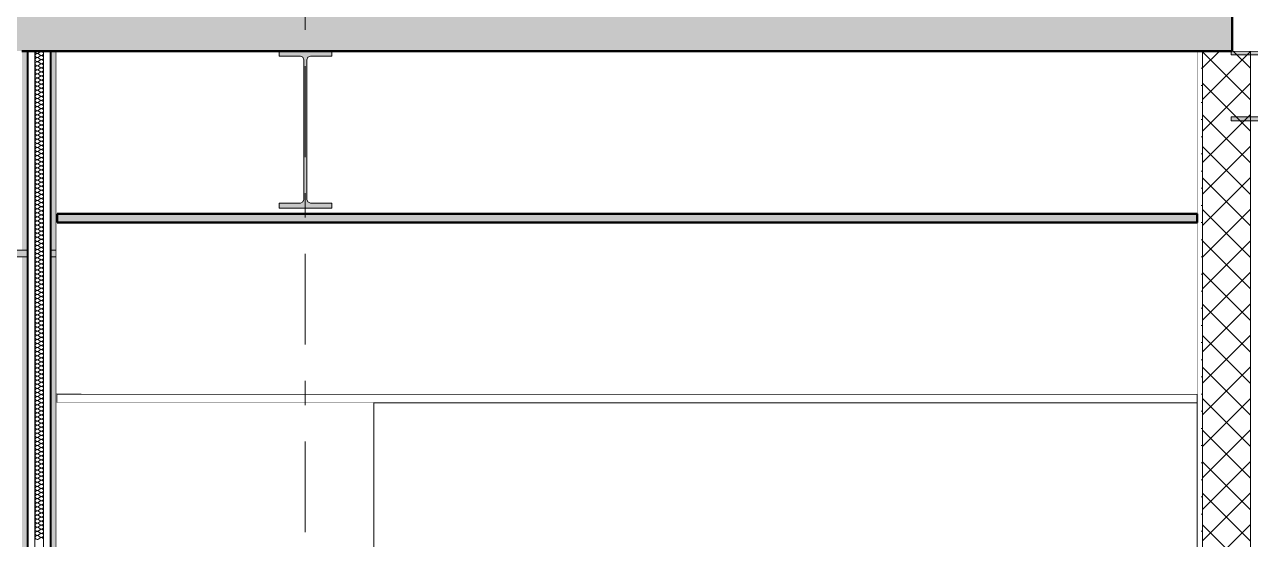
# Model space of a CAD drawing. Header units: millimetres. Extents: x -48147 to 1403542, y -455564 to 18123.
# Drawn here: x 1384228 to 1387801, y -439716 to -438215 of the extents above; entities that cross this region are included whole.
import ezdxf
from ezdxf.enums import TextEntityAlignment as Align

# ---------------------------------------------------------------- set-up
doc = ezdxf.new("R2010")
doc.units = ezdxf.units.MM
doc.header["$MEASUREMENT"] = 0
doc.linetypes.add('Double Dashed', pattern=[546.805537, 264.583325, -105.833328, 70.555556, -105.833328])
doc.linetypes.add('Wipeout_Contour', pattern=[1000, 0, -1000])
for name, color, linetype in [('A-230-M_FLOOR.IFC Import', 7, 'Continuous'), ('New_A-15-MG_Structural_Grid_Phase_2', 7, 'Continuous'), ('New_A-20-M_Ceiling', 7, 'Continuous'), ('New_A-25-M_Wall_Int', 7, 'Continuous'), ('S-280-M_STRUCT_FRAME.IFC Import', 7, 'Continuous')]:
    doc.layers.add(name, color=color, linetype=linetype)
for name, color, linetype, lineweight, true_color in [('A-230-M_FLOOR.IFC Import_Pen_No__109', 7, 'Continuous', 15, 0xa6a6a6), ('A-230-M_FLOOR.IFC Import_Pen_No__29', 7, 'Continuous', 50, 0x2a2a2a), ('New_A-15-MG_Structural_Grid_Phase_2_Pen_No__222', 7, 'Continuous', 13, 0x65af33), ('New_A-20-M_Ceiling_Pen_No__107', 7, 'Continuous', 15, 0xa6a6a6), ('New_A-20-M_Ceiling_Pen_No__29', 7, 'Continuous', 50, 0x2a2a2a), ('New_A-25-M_Wall_Int_Pen_No__107', 7, 'Continuous', 15, 0xa6a6a6)]:
    doc.layers.add(name, color=color, linetype=linetype, lineweight=lineweight, true_color=true_color)
for name, color, linetype, lineweight in [('HATCHING_Pen_No__1', 7, 'Continuous', 13), ('HATCHING_Pen_No__146', 8, 'Continuous', 0), ('New_A-20-M_Ceiling_Pen_No__89', 8, 'Continuous', 20), ('New_A-25-M_Wall_Int_Pen_No__1', 7, 'Continuous', 13), ('New_A-25-M_Wall_Int_Pen_No__87', 8, 'Continuous', 20), ('S-280-M_STRUCT_FRAME.IFC Import_Pen_No__1', 7, 'Continuous', 13), ('S-280-M_STRUCT_FRAME.IFC Import_Pen_No__160', 5, 'Continuous', 200)]:
    doc.layers.add(name, color=color, linetype=linetype, lineweight=lineweight)
doc.styles.add('GENERATED_STYLE_2', font='')
doc.styles.get('GENERATED_STYLE_2').set_extended_font_data('Swis721 BT')

# ---------------------------------------------------------------- blocks, each defined once
blk = doc.blocks.new('Section Elem_78_1', base_point=(1418663.2, -449992.5))
at = {"color": 254, "linetype": 'Wipeout_Contour', "lineweight": 0, "ltscale": 5823081.477671575}
blk.add_wipeout([(1387646.3, -438292.5), (1387646.3, -441892.5), (1387661.3, -441892.5), (1387661.3, -438292.5)], dxfattribs=at).dxf.layer = 'New_A-25-M_Wall_Int'
at = {"layer": 'New_A-25-M_Wall_Int_Pen_No__107', "linetype": 'Continuous'}
h = blk.add_hatch(dxfattribs=at)
h.set_pattern_fill('Plaster_0001', color=256, style=0, pattern_type=2)
h.set_pattern_definition([(270, (1418663.25, -449992.53), (86.60254, 0), [0, -50]), (270, (1418706.55, -450017.53), (86.60254, 0), [0, -50])])
h.paths.add_polyline_path([(1387646.3, -438292.5), (1387646.3, -441892.5), (1387661.3, -441892.5), (1387661.3, -438292.5)])
at = {"color": 254, "linetype": 'Wipeout_Contour', "lineweight": 0, "ltscale": 7279881.356956108}
blk.add_wipeout([(1387661.3, -441892.5), (1387661.3, -442192.5), (1387801.3, -442192.5), (1387801.3, -438292.5), (1387661.3, -438292.5)], dxfattribs=at).dxf.layer = 'New_A-25-M_Wall_Int'
at = {"layer": 'New_A-25-M_Wall_Int_Pen_No__107', "linetype": 'Continuous'}
h = blk.add_hatch(dxfattribs=at)
h.set_pattern_fill('Concrete_Block_0001', color=256, style=0, pattern_type=2)
h.set_pattern_definition([(45, (1418663.25, -449992.53), (-45.96194, 45.96194), []), (135, (1418663.25, -449992.53), (45.96194, 45.96194), [])])
h.paths.add_polyline_path([(1387661.3, -441892.5), (1387661.3, -442192.5), (1387801.3, -442192.5), (1387801.3, -438292.5), (1387661.3, -438292.5)])
at = {"layer": 'New_A-25-M_Wall_Int_Pen_No__1', "linetype": 'Continuous'}
for p, q in [((1387646.3, -438292.5), (1387646.3, -438767.5)), ((1387801.3, -438292.5), (1387801.3, -442192.5)), ((1387646.3, -438792.5), (1387646.3, -441892.5))]:
    blk.add_line(p, q, dxfattribs=at)
at = {"layer": 'New_A-25-M_Wall_Int_Pen_No__1', "linetype": 'Continuous', "flags": 128}
blk.add_lwpolyline([(1387661.3, -438292.5), (1387661.3, -441892.5), (1387661.3, -441917.5), (1387661.3, -442192.5)], dxfattribs=at)
blk = doc.blocks.new('Section Elem_101_1', base_point=(1418663.2, -449992.5))
at = {"color": 254, "linetype": 'Wipeout_Contour', "lineweight": 0, "ltscale": 5815759.728053445}
blk.add_wipeout([(1384322.2, -439317.5), (1387646.1, -439317.5), (1387646.1, -439292.5), (1384322.2, -439292.5)], dxfattribs=at).dxf.layer = 'New_A-20-M_Ceiling'
at = {"layer": 'New_A-20-M_Ceiling_Pen_No__89', "linetype": 'Continuous'}
blk.add_line((1384322.2, -439317.5), (1384322.2, -439292.5), dxfattribs=at)
at = {"color": 254, "linetype": 'Wipeout_Contour', "lineweight": 0, "ltscale": 5822097.097813061}
blk.add_wipeout([(1387646.1, -439317.5), (1387646.3, -439317.5), (1387646.3, -439292.5), (1387646.1, -439292.5)], dxfattribs=at).dxf.layer = 'New_A-20-M_Ceiling'
at = {"layer": 'New_A-20-M_Ceiling_Pen_No__89', "linetype": 'Continuous'}
for p, q in [((1384322.2, -439292.5), (1387646.1, -439292.5)), ((1384322.2, -439317.5), (1387646.1, -439317.5)), ((1387646.1, -439317.5), (1387646.1, -439292.5)), ((1387646.1, -439317.5), (1387646.3, -439317.5))]:
    blk.add_line(p, q, dxfattribs=at)
blk = doc.blocks.new('*X149', base_point=(1418663.2, -449992.5))
at = {"layer": 'New_A-25-M_Wall_Int_Pen_No__107', "linetype": 'Continuous'}
for p, q in [((1384268.7, -438298.5), (1384273.4, -438294.9)), ((1384268.7, -438300.9), (1384273.4, -438304.4)), ((1384268.7, -438310.4), (1384273.4, -438306.8)), ((1384268.7, -438312.8), (1384273.4, -438316.3)), ((1384268.7, -438322.3), (1384273.4, -438318.7)), ((1384268.7, -438324.7), (1384273.4, -438328.2)), ((1384268.7, -438334.2), (1384273.4, -438330.6)), ((1384268.7, -438336.6), (1384273.4, -438340.1)), ((1384268.7, -438346.1), (1384273.4, -438342.5)), ((1384268.7, -438348.5), (1384273.4, -438352.1)), ((1384268.7, -438358), (1384273.4, -438354.4)), ((1384268.7, -438360.4), (1384273.4, -438364)), ((1384268.7, -438369.9), (1384273.4, -438366.3)), ((1384268.7, -438372.3), (1384273.4, -438375.9)), ((1384268.7, -438381.8), (1384273.4, -438378.2)), ((1384268.7, -438384.2), (1384273.4, -438387.8)), ((1384268.7, -438393.7), (1384273.4, -438390.1)), ((1384268.7, -438396.1), (1384273.4, -438399.7)), ((1384268.7, -438405.6), (1384273.4, -438402.1)), ((1384268.7, -438408), (1384273.4, -438411.6)), ((1384268.7, -438417.5), (1384273.4, -438414)), ((1384268.7, -438419.9), (1384273.4, -438423.5)), ((1384268.7, -438429.4), (1384273.4, -438425.9)), ((1384268.7, -438431.8), (1384273.4, -438435.4)), ((1384268.7, -438441.3), (1384273.4, -438437.8)), ((1384268.7, -438443.7), (1384273.4, -438447.3)), ((1384268.7, -438453.2), (1384273.4, -438449.7)), ((1384268.7, -438455.6), (1384273.4, -438459.2)), ((1384268.7, -438465.1), (1384273.4, -438461.6)), ((1384268.7, -438467.5), (1384273.4, -438471.1)), ((1384268.7, -438477.1), (1384273.4, -438473.5)), ((1384268.7, -438479.4), (1384273.4, -438483)), ((1384268.7, -438489), (1384273.4, -438485.4)), ((1384268.7, -438491.3), (1384273.4, -438494.9)), ((1384268.7, -438500.9), (1384273.4, -438497.3)), ((1384268.7, -438503.2), (1384273.4, -438506.8)), ((1384268.7, -438512.8), (1384273.4, -438509.2)), ((1384268.7, -438515.1), (1384273.4, -438518.7)), ((1384268.7, -438524.7), (1384273.4, -438521.1)), ((1384268.7, -438527.1), (1384273.4, -438530.6)), ((1384268.7, -438536.6), (1384273.4, -438533)), ((1384268.7, -438539), (1384273.4, -438542.5)), ((1384268.7, -438548.5), (1384273.4, -438544.9)), ((1384268.7, -438550.9), (1384273.4, -438554.4)), ((1384268.7, -438560.4), (1384273.4, -438556.8)), ((1384268.7, -438562.8), (1384273.4, -438566.3)), ((1384268.7, -438572.3), (1384273.4, -438568.7)), ((1384268.7, -438574.7), (1384273.4, -438578.2)), ((1384268.7, -438584.2), (1384273.4, -438580.6)), ((1384268.7, -438586.6), (1384273.4, -438590.1)), ((1384268.7, -438596.1), (1384273.4, -438592.5)), ((1384268.7, -438598.5), (1384273.4, -438602.1)), ((1384268.7, -438608), (1384273.4, -438604.4)), ((1384268.7, -438610.4), (1384273.4, -438614)), ((1384268.7, -438619.9), (1384273.4, -438616.3)), ((1384268.7, -438622.3), (1384273.4, -438625.9)), ((1384268.7, -438631.8), (1384273.4, -438628.2)), ((1384268.7, -438634.2), (1384273.4, -438637.8)), ((1384268.7, -438643.7), (1384273.4, -438640.1)), ((1384268.7, -438646.1), (1384273.4, -438649.7)), ((1384268.7, -438655.6), (1384273.4, -438652.1)), ((1384268.7, -438658), (1384273.4, -438661.6)), ((1384268.7, -438667.5), (1384273.4, -438664)), ((1384268.7, -438669.9), (1384273.4, -438673.5)), ((1384268.7, -438679.4), (1384273.4, -438675.9)), ((1384268.7, -438681.8), (1384273.4, -438685.4)), ((1384268.7, -438691.3), (1384273.4, -438687.8)), ((1384268.7, -438693.7), (1384273.4, -438697.3)), ((1384268.7, -438703.2), (1384273.4, -438699.7)), ((1384268.7, -438705.6), (1384273.4, -438709.2)), ((1384268.7, -438715.1), (1384273.4, -438711.6)), ((1384268.7, -438717.5), (1384273.4, -438721.1)), ((1384268.7, -438727.1), (1384273.4, -438723.5)), ((1384268.7, -438729.4), (1384273.4, -438733)), ((1384268.7, -438739), (1384273.4, -438735.4)), ((1384268.7, -438741.3), (1384273.4, -438744.9)), ((1384268.7, -438750.9), (1384273.4, -438747.3)), ((1384268.7, -438753.2), (1384273.4, -438756.8)), ((1384268.7, -438762.8), (1384273.4, -438759.2)), ((1384268.7, -438765.1), (1384273.4, -438768.7)), ((1384268.7, -438774.7), (1384273.4, -438771.1)), ((1384268.7, -438777.1), (1384273.4, -438780.6)), ((1384268.7, -438786.6), (1384273.4, -438783)), ((1384268.7, -438789), (1384273.4, -438792.5)), ((1384268.7, -438798.5), (1384273.4, -438794.9)), ((1384268.7, -438800.9), (1384273.4, -438804.4)), ((1384268.7, -438810.4), (1384273.4, -438806.8)), ((1384268.7, -438812.8), (1384273.4, -438816.3)), ((1384268.7, -438822.3), (1384273.4, -438818.7)), ((1384268.7, -438824.7), (1384273.4, -438828.2)), ((1384268.7, -438834.2), (1384273.4, -438830.6)), ((1384268.7, -438836.6), (1384273.4, -438840.1)), ((1384268.7, -438846.1), (1384273.4, -438842.5)), ((1384268.7, -438848.5), (1384273.4, -438852.1)), ((1384268.7, -438858), (1384273.4, -438854.4)), ((1384268.7, -438860.4), (1384273.4, -438864)), ((1384268.7, -438869.9), (1384273.4, -438866.3)), ((1384268.7, -438872.3), (1384273.4, -438875.9)), ((1384268.7, -438881.8), (1384273.4, -438878.2)), ((1384268.7, -438884.2), (1384273.4, -438887.8)), ((1384268.7, -438893.7), (1384273.4, -438890.1)), ((1384268.7, -438896.1), (1384273.4, -438899.7)), ((1384268.7, -438905.6), (1384273.4, -438902.1)), ((1384268.7, -438908), (1384273.4, -438911.6)), ((1384268.7, -438917.5), (1384273.4, -438914)), ((1384268.7, -438919.9), (1384273.4, -438923.5)), ((1384268.7, -438929.4), (1384273.4, -438925.9)), ((1384268.7, -438931.8), (1384273.4, -438935.4)), ((1384268.7, -438941.3), (1384273.4, -438937.8)), ((1384268.7, -438943.7), (1384273.4, -438947.3)), ((1384268.7, -438953.2), (1384273.4, -438949.7)), ((1384268.7, -438955.6), (1384273.4, -438959.2)), ((1384268.7, -438965.1), (1384273.4, -438961.6)), ((1384268.7, -438967.5), (1384273.4, -438971.1)), ((1384268.7, -438977.1), (1384273.4, -438973.5)), ((1384268.7, -438979.4), (1384273.4, -438983)), ((1384268.7, -438989), (1384273.4, -438985.4)), ((1384268.7, -438991.3), (1384273.4, -438994.9)), ((1384268.7, -439000.9), (1384273.4, -438997.3)), ((1384268.7, -439003.2), (1384273.4, -439006.8)), ((1384268.7, -439012.8), (1384273.4, -439009.2)), ((1384268.7, -439015.1), (1384273.4, -439018.7)), ((1384268.7, -439024.7), (1384273.4, -439021.1)), ((1384268.7, -439027.1), (1384273.4, -439030.6)), ((1384268.7, -439036.6), (1384273.4, -439033)), ((1384268.7, -439039), (1384273.4, -439042.5)), ((1384268.7, -439048.5), (1384273.4, -439044.9)), ((1384268.7, -439050.9), (1384273.4, -439054.4)), ((1384268.7, -439060.4), (1384273.4, -439056.8)), ((1384268.7, -439062.8), (1384273.4, -439066.3)), ((1384268.7, -439072.3), (1384273.4, -439068.7)), ((1384268.7, -439074.7), (1384273.4, -439078.2)), ((1384268.7, -439084.2), (1384273.4, -439080.6)), ((1384268.7, -439086.6), (1384273.4, -439090.1)), ((1384268.7, -439096.1), (1384273.4, -439092.5)), ((1384268.7, -439098.5), (1384273.4, -439102.1)), ((1384268.7, -439108), (1384273.4, -439104.4)), ((1384268.7, -439110.4), (1384273.4, -439114)), ((1384268.7, -439119.9), (1384273.4, -439116.3)), ((1384268.7, -439122.3), (1384273.4, -439125.9)), ((1384268.7, -439131.8), (1384273.4, -439128.2)), ((1384268.7, -439134.2), (1384273.4, -439137.8)), ((1384268.7, -439143.7), (1384273.4, -439140.1)), ((1384268.7, -439146.1), (1384273.4, -439149.7)), ((1384268.7, -439155.6), (1384273.4, -439152.1)), ((1384268.7, -439158), (1384273.4, -439161.6)), ((1384268.7, -439167.5), (1384273.4, -439164)), ((1384268.7, -439169.9), (1384273.4, -439173.5)), ((1384268.7, -439179.4), (1384273.4, -439175.9)), ((1384268.7, -439181.8), (1384273.4, -439185.4)), ((1384268.7, -439191.3), (1384273.4, -439187.8)), ((1384268.7, -439193.7), (1384273.4, -439197.3)), ((1384268.7, -439203.2), (1384273.4, -439199.7)), ((1384268.7, -439205.6), (1384273.4, -439209.2)), ((1384268.7, -439215.1), (1384273.4, -439211.6)), ((1384268.7, -439217.5), (1384273.4, -439221.1)), ((1384268.7, -439227.1), (1384273.4, -439223.5)), ((1384268.7, -439229.4), (1384273.4, -439233)), ((1384268.7, -439239), (1384273.4, -439235.4)), ((1384268.7, -439241.3), (1384273.4, -439244.9)), ((1384268.7, -439250.9), (1384273.4, -439247.3)), ((1384268.7, -439253.2), (1384273.4, -439256.8)), ((1384268.7, -439262.8), (1384273.4, -439259.2)), ((1384268.7, -439265.1), (1384273.4, -439268.7)), ((1384268.7, -439274.7), (1384273.4, -439271.1)), ((1384268.7, -439277.1), (1384273.4, -439280.6)), ((1384268.7, -439286.6), (1384273.4, -439283)), ((1384268.7, -439289), (1384273.4, -439292.5)), ((1384268.7, -439298.5), (1384273.4, -439294.9)), ((1384268.7, -439300.9), (1384273.4, -439304.4)), ((1384268.7, -439310.4), (1384273.4, -439306.8)), ((1384268.7, -439312.8), (1384273.4, -439316.3)), ((1384268.7, -439322.3), (1384273.4, -439318.7)), ((1384268.7, -439324.7), (1384273.4, -439328.2)), ((1384268.7, -439334.2), (1384273.4, -439330.6)), ((1384268.7, -439336.6), (1384273.4, -439340.1)), ((1384268.7, -439346.1), (1384273.4, -439342.5)), ((1384268.7, -439348.5), (1384273.4, -439352.1)), ((1384268.7, -439358), (1384273.4, -439354.4)), ((1384268.7, -439360.4), (1384273.4, -439364)), ((1384268.7, -439369.9), (1384273.4, -439366.3)), ((1384268.7, -439372.3), (1384273.4, -439375.9)), ((1384268.7, -439381.8), (1384273.4, -439378.2)), ((1384268.7, -439384.2), (1384273.4, -439387.8)), ((1384268.7, -439393.7), (1384273.4, -439390.1)), ((1384268.7, -439396.1), (1384273.4, -439399.7)), ((1384268.7, -439405.6), (1384273.4, -439402.1)), ((1384268.7, -439408), (1384273.4, -439411.6)), ((1384268.7, -439417.5), (1384273.4, -439414)), ((1384268.7, -439419.9), (1384273.4, -439423.5)), ((1384268.7, -439429.4), (1384273.4, -439425.9)), ((1384268.7, -439431.8), (1384273.4, -439435.4)), ((1384268.7, -439441.3), (1384273.4, -439437.8)), ((1384268.7, -439443.7), (1384273.4, -439447.3)), ((1384268.7, -439453.2), (1384273.4, -439449.7)), ((1384268.7, -439455.6), (1384273.4, -439459.2)), ((1384268.7, -439465.1), (1384273.4, -439461.6)), ((1384268.7, -439467.5), (1384273.4, -439471.1)), ((1384268.7, -439477.1), (1384273.4, -439473.5)), ((1384268.7, -439479.4), (1384273.4, -439483)), ((1384268.7, -439489), (1384273.4, -439485.4)), ((1384268.7, -439491.3), (1384273.4, -439494.9)), ((1384268.7, -439500.9), (1384273.4, -439497.3)), ((1384268.7, -439503.2), (1384273.4, -439506.8)), ((1384268.7, -439512.8), (1384273.4, -439509.2)), ((1384268.7, -439515.1), (1384273.4, -439518.7)), ((1384268.7, -439524.7), (1384273.4, -439521.1)), ((1384268.7, -439527.1), (1384273.4, -439530.6)), ((1384268.7, -439536.6), (1384273.4, -439533)), ((1384268.7, -439539), (1384273.4, -439542.5)), ((1384268.7, -439548.5), (1384273.4, -439544.9)), ((1384268.7, -439550.9), (1384273.4, -439554.4)), ((1384268.7, -439560.4), (1384273.4, -439556.8)), ((1384268.7, -439562.8), (1384273.4, -439566.3)), ((1384268.7, -439572.3), (1384273.4, -439568.7)), ((1384268.7, -439574.7), (1384273.4, -439578.2)), ((1384268.7, -439584.2), (1384273.4, -439580.6)), ((1384268.7, -439586.6), (1384273.4, -439590.1)), ((1384268.7, -439596.1), (1384273.4, -439592.5)), ((1384268.7, -439598.5), (1384273.4, -439602.1)), ((1384268.7, -439608), (1384273.4, -439604.4)), ((1384268.7, -439610.4), (1384273.4, -439614)), ((1384268.7, -439619.9), (1384273.4, -439616.3)), ((1384268.7, -439622.3), (1384273.4, -439625.9)), ((1384268.7, -439631.8), (1384273.4, -439628.2)), ((1384268.7, -439634.2), (1384273.4, -439637.8)), ((1384268.7, -439643.7), (1384273.4, -439640.1)), ((1384268.7, -439646.1), (1384273.4, -439649.7)), ((1384268.7, -439655.6), (1384273.4, -439652.1)), ((1384268.7, -439658), (1384273.4, -439661.6)), ((1384268.7, -439667.5), (1384273.4, -439664)), ((1384268.7, -439669.9), (1384273.4, -439673.5)), ((1384268.7, -439679.4), (1384273.4, -439675.9)), ((1384268.7, -439681.8), (1384273.4, -439685.4)), ((1384268.7, -439691.3), (1384273.4, -439687.8)), ((1384268.7, -439693.7), (1384273.4, -439697.3)), ((1384268.7, -439703.2), (1384273.4, -439699.7)), ((1384268.7, -439705.6), (1384273.4, -439709.2)), ((1384268.7, -439715.1), (1384273.4, -439711.6))]:
    blk.add_line(p, q, dxfattribs=at)
for centre, start, end in [((1384277, -438287.8), 233.1301, 0), ((1384265.1, -438293.7), 168.4741, 306.8699), ((1384265.1, -438305.6), 53.1301, 306.8699), ((1384265.1, -438317.5), 53.1301, 306.8699), ((1384265.1, -438329.4), 53.1301, 306.8699), ((1384277, -438287.8), 233.1301, 306.8518), ((1384277, -438299.7), 0, 126.8699), ((1384277, -438299.7), 233.1301, 0), ((1384277, -438311.6), 0, 126.8699), ((1384277, -438311.6), 233.1301, 0), ((1384277, -438323.5), 0, 126.8699), ((1384277, -438323.5), 233.1301, 0), ((1384265.1, -438341.3), 53.1301, 306.8699), ((1384265.1, -438353.2), 53.1301, 306.8699), ((1384265.1, -438365.1), 53.1301, 306.8699), ((1384277, -438335.4), 0, 126.8699), ((1384277, -438335.4), 233.1301, 0), ((1384277, -438347.3), 0, 126.8699), ((1384277, -438347.3), 233.1301, 0), ((1384277, -438359.2), 0, 126.8699), ((1384277, -438359.2), 233.1301, 0), ((1384265.1, -438377.1), 53.1301, 306.8699), ((1384265.1, -438389), 53.1301, 306.8699), ((1384265.1, -438400.9), 53.1301, 306.8699), ((1384277, -438371.1), 0, 126.8699), ((1384277, -438371.1), 233.1301, 0), ((1384277, -438383), 0, 126.8699), ((1384277, -438383), 233.1301, 0), ((1384277, -438394.9), 0, 126.8699), ((1384277, -438394.9), 233.1301, 0), ((1384265.1, -438412.8), 53.1301, 306.8699), ((1384265.1, -438424.7), 53.1301, 306.8699), ((1384265.1, -438436.6), 53.1301, 306.8699), ((1384277, -438406.8), 0, 126.8699), ((1384277, -438406.8), 233.1301, 0), ((1384277, -438418.7), 0, 126.8699), ((1384277, -438418.7), 233.1301, 0), ((1384277, -438430.6), 0, 126.8699), ((1384277, -438430.6), 233.1301, 0), ((1384265.1, -438448.5), 53.1301, 306.8699), ((1384265.1, -438460.4), 53.1301, 306.8699), ((1384265.1, -438472.3), 53.1301, 306.8699), ((1384277, -438442.5), 0, 126.8699), ((1384277, -438442.5), 233.1301, 0), ((1384277, -438454.4), 0, 126.8699), ((1384277, -438454.4), 233.1301, 0), ((1384277, -438466.3), 0, 126.8699), ((1384277, -438466.3), 233.1301, 0), ((1384265.1, -438484.2), 53.1301, 306.8699), ((1384265.1, -438496.1), 53.1301, 306.8699), ((1384265.1, -438508), 53.1301, 306.8699), ((1384277, -438478.2), 0, 126.8699), ((1384277, -438478.2), 233.1301, 0), ((1384277, -438490.1), 0, 126.8699), ((1384277, -438490.1), 233.1301, 0), ((1384277, -438502.1), 0, 126.8699), ((1384277, -438502.1), 233.1301, 0), ((1384265.1, -438519.9), 53.1301, 306.8699), ((1384265.1, -438531.8), 53.1301, 306.8699), ((1384265.1, -438543.7), 53.1301, 306.8699), ((1384277, -438514), 0, 126.8699), ((1384277, -438514), 233.1301, 0), ((1384277, -438525.9), 0, 126.8699), ((1384277, -438525.9), 233.1301, 0), ((1384277, -438537.8), 0, 126.8699), ((1384277, -438537.8), 233.1301, 0), ((1384265.1, -438555.6), 53.1301, 306.8699), ((1384265.1, -438567.5), 53.1301, 306.8699), ((1384265.1, -438579.4), 53.1301, 306.8699), ((1384277, -438549.7), 0, 126.8699), ((1384277, -438549.7), 233.1301, 0), ((1384277, -438561.6), 0, 126.8699), ((1384277, -438561.6), 233.1301, 0), ((1384277, -438573.5), 0, 126.8699), ((1384277, -438573.5), 233.1301, 0), ((1384265.1, -438591.3), 53.1301, 306.8699), ((1384265.1, -438603.2), 53.1301, 306.8699), ((1384265.1, -438615.1), 53.1301, 306.8699), ((1384277, -438585.4), 0, 126.8699), ((1384277, -438585.4), 233.1301, 0), ((1384277, -438597.3), 0, 126.8699), ((1384277, -438597.3), 233.1301, 0), ((1384277, -438609.2), 0, 126.8699), ((1384277, -438609.2), 233.1301, 0), ((1384265.1, -438627.1), 53.1301, 306.8699), ((1384265.1, -438639), 53.1301, 306.8699), ((1384265.1, -438650.9), 53.1301, 306.8699), ((1384277, -438621.1), 0, 126.8699), ((1384277, -438621.1), 233.1301, 0), ((1384277, -438633), 0, 126.8699), ((1384277, -438633), 233.1301, 0), ((1384277, -438644.9), 0, 126.8699), ((1384277, -438644.9), 233.1301, 0), ((1384265.1, -438662.8), 53.1301, 306.8699), ((1384265.1, -438674.7), 53.1301, 306.8699), ((1384265.1, -438686.6), 53.1301, 306.8699), ((1384277, -438656.8), 0, 126.8699), ((1384277, -438656.8), 233.1301, 0), ((1384277, -438668.7), 0, 126.8699), ((1384277, -438668.7), 233.1301, 0), ((1384277, -438680.6), 0, 126.8699), ((1384277, -438680.6), 233.1301, 0), ((1384265.1, -438698.5), 53.1301, 306.8699), ((1384265.1, -438710.4), 53.1301, 306.8699), ((1384265.1, -438722.3), 53.1301, 306.8699), ((1384277, -438692.5), 0, 126.8699), ((1384277, -438692.5), 233.1301, 0), ((1384277, -438704.4), 0, 126.8699), ((1384277, -438704.4), 233.1301, 0), ((1384277, -438716.3), 0, 126.8699), ((1384277, -438716.3), 233.1301, 0), ((1384265.1, -438734.2), 53.1301, 306.8699), ((1384265.1, -438746.1), 53.1301, 306.8699), ((1384265.1, -438758), 53.1301, 306.8699), ((1384277, -438728.2), 0, 126.8699), ((1384277, -438728.2), 233.1301, 0), ((1384277, -438740.1), 0, 126.8699), ((1384277, -438740.1), 233.1301, 0), ((1384277, -438752.1), 0, 126.8699), ((1384277, -438752.1), 233.1301, 0), ((1384265.1, -438769.9), 53.1301, 306.8699), ((1384265.1, -438781.8), 53.1301, 306.8699), ((1384265.1, -438793.7), 53.1301, 306.8699), ((1384277, -438764), 0, 126.8699), ((1384277, -438764), 233.1301, 0), ((1384277, -438775.9), 0, 126.8699), ((1384277, -438775.9), 233.1301, 0), ((1384277, -438787.8), 0, 126.8699), ((1384277, -438787.8), 233.1301, 0), ((1384265.1, -438805.6), 53.1301, 306.8699), ((1384265.1, -438817.5), 53.1301, 306.8699), ((1384265.1, -438829.4), 53.1301, 306.8699), ((1384277, -438799.7), 0, 126.8699), ((1384277, -438799.7), 233.1301, 0), ((1384277, -438811.6), 0, 126.8699), ((1384277, -438811.6), 233.1301, 0), ((1384277, -438823.5), 0, 126.8699), ((1384277, -438823.5), 233.1301, 0), ((1384265.1, -438841.3), 53.1301, 306.8699), ((1384265.1, -438853.2), 53.1301, 306.8699), ((1384265.1, -438865.1), 53.1301, 306.8699), ((1384277, -438835.4), 0, 126.8699), ((1384277, -438835.4), 233.1301, 0), ((1384277, -438847.3), 0, 126.8699), ((1384277, -438847.3), 233.1301, 0), ((1384277, -438859.2), 0, 126.8699), ((1384277, -438859.2), 233.1301, 0), ((1384265.1, -438877.1), 53.1301, 306.8699), ((1384265.1, -438889), 53.1301, 306.8699), ((1384265.1, -438900.9), 53.1301, 306.8699), ((1384277, -438871.1), 0, 126.8699), ((1384277, -438871.1), 233.1301, 0), ((1384277, -438883), 0, 126.8699), ((1384277, -438883), 233.1301, 0), ((1384277, -438894.9), 0, 126.8699), ((1384277, -438894.9), 233.1301, 0), ((1384265.1, -438912.8), 53.1301, 306.8699), ((1384265.1, -438924.7), 53.1301, 306.8699), ((1384265.1, -438936.6), 53.1301, 306.8699), ((1384277, -438906.8), 0, 126.8699), ((1384277, -438906.8), 233.1301, 0), ((1384277, -438918.7), 0, 126.8699), ((1384277, -438918.7), 233.1301, 0), ((1384277, -438930.6), 0, 126.8699), ((1384277, -438930.6), 233.1301, 0), ((1384265.1, -438948.5), 53.1301, 306.8699), ((1384265.1, -438960.4), 53.1301, 306.8699), ((1384265.1, -438972.3), 53.1301, 306.8699), ((1384277, -438942.5), 0, 126.8699), ((1384277, -438942.5), 233.1301, 0), ((1384277, -438954.4), 0, 126.8699), ((1384277, -438954.4), 233.1301, 0), ((1384277, -438966.3), 0, 126.8699), ((1384277, -438966.3), 233.1301, 0), ((1384265.1, -438984.2), 53.1301, 306.8699), ((1384265.1, -438996.1), 53.1301, 306.8699), ((1384265.1, -439008), 53.1301, 306.8699), ((1384277, -438978.2), 0, 126.8699), ((1384277, -438978.2), 233.1301, 0), ((1384277, -438990.1), 0, 126.8699), ((1384277, -438990.1), 233.1301, 0), ((1384277, -439002.1), 0, 126.8699), ((1384277, -439002.1), 233.1301, 0), ((1384265.1, -439019.9), 53.1301, 306.8699), ((1384265.1, -439031.8), 53.1301, 306.8699), ((1384265.1, -439043.7), 53.1301, 306.8699), ((1384277, -439014), 0, 126.8699), ((1384277, -439014), 233.1301, 0), ((1384277, -439025.9), 0, 126.8699), ((1384277, -439025.9), 233.1301, 0), ((1384277, -439037.8), 0, 126.8699), ((1384277, -439037.8), 233.1301, 0), ((1384265.1, -439055.6), 53.1301, 306.8699), ((1384265.1, -439067.5), 53.1301, 306.8699), ((1384265.1, -439079.4), 53.1301, 306.8699), ((1384277, -439049.7), 0, 126.8699), ((1384277, -439049.7), 233.1301, 0), ((1384277, -439061.6), 0, 126.8699), ((1384277, -439061.6), 233.1301, 0), ((1384277, -439073.5), 0, 126.8699), ((1384277, -439073.5), 233.1301, 0), ((1384265.1, -439091.3), 53.1301, 306.8699), ((1384265.1, -439103.2), 53.1301, 306.8699), ((1384265.1, -439115.1), 53.1301, 306.8699), ((1384277, -439085.4), 0, 126.8699), ((1384277, -439085.4), 233.1301, 0), ((1384277, -439097.3), 0, 126.8699), ((1384277, -439097.3), 233.1301, 0), ((1384277, -439109.2), 0, 126.8699), ((1384277, -439109.2), 233.1301, 0), ((1384265.1, -439127.1), 53.1301, 306.8699), ((1384265.1, -439139), 53.1301, 306.8699), ((1384265.1, -439150.9), 53.1301, 306.8699), ((1384277, -439121.1), 0, 126.8699), ((1384277, -439121.1), 233.1301, 0), ((1384277, -439133), 0, 126.8699), ((1384277, -439133), 233.1301, 0), ((1384277, -439144.9), 0, 126.8699), ((1384277, -439144.9), 233.1301, 0), ((1384265.1, -439162.8), 53.1301, 306.8699), ((1384265.1, -439174.7), 53.1301, 306.8699), ((1384265.1, -439186.6), 53.1301, 306.8699), ((1384277, -439156.8), 0, 126.8699), ((1384277, -439156.8), 233.1301, 0), ((1384277, -439168.7), 0, 126.8699), ((1384277, -439168.7), 233.1301, 0), ((1384277, -439180.6), 0, 126.8699), ((1384277, -439180.6), 233.1301, 0), ((1384265.1, -439198.5), 53.1301, 306.8699), ((1384265.1, -439210.4), 53.1301, 306.8699), ((1384265.1, -439222.3), 53.1301, 306.8699), ((1384277, -439192.5), 0, 126.8699), ((1384277, -439192.5), 233.1301, 0), ((1384277, -439204.4), 0, 126.8699), ((1384277, -439204.4), 233.1301, 0), ((1384277, -439216.3), 0, 126.8699), ((1384277, -439216.3), 233.1301, 0), ((1384265.1, -439234.2), 53.1301, 306.8699), ((1384265.1, -439246.1), 53.1301, 306.8699), ((1384265.1, -439258), 53.1301, 306.8699), ((1384277, -439228.2), 0, 126.8699), ((1384277, -439228.2), 233.1301, 0), ((1384277, -439240.1), 0, 126.8699), ((1384277, -439240.1), 233.1301, 0), ((1384277, -439252.1), 0, 126.8699), ((1384277, -439252.1), 233.1301, 0), ((1384265.1, -439269.9), 53.1301, 306.8699), ((1384265.1, -439281.8), 53.1301, 306.8699), ((1384265.1, -439293.7), 53.1301, 306.8699), ((1384277, -439264), 0, 126.8699), ((1384277, -439264), 233.1301, 0), ((1384277, -439275.9), 0, 126.8699), ((1384277, -439275.9), 233.1301, 0), ((1384277, -439287.8), 0, 126.8699), ((1384277, -439287.8), 233.1301, 0), ((1384265.1, -439305.6), 53.1301, 306.8699), ((1384265.1, -439317.5), 53.1301, 306.8699), ((1384265.1, -439329.4), 53.1301, 306.8699), ((1384277, -439299.7), 0, 126.8699), ((1384277, -439299.7), 233.1301, 0), ((1384277, -439311.6), 0, 126.8699), ((1384277, -439311.6), 233.1301, 0), ((1384277, -439323.5), 0, 126.8699), ((1384277, -439323.5), 233.1301, 0), ((1384265.1, -439341.3), 53.1301, 306.8699), ((1384265.1, -439353.2), 53.1301, 306.8699), ((1384265.1, -439365.1), 53.1301, 306.8699), ((1384277, -439335.4), 0, 126.8699), ((1384277, -439335.4), 233.1301, 0), ((1384277, -439347.3), 0, 126.8699), ((1384277, -439347.3), 233.1301, 0), ((1384277, -439359.2), 0, 126.8699), ((1384277, -439359.2), 233.1301, 0), ((1384265.1, -439377.1), 53.1301, 306.8699), ((1384265.1, -439389), 53.1301, 306.8699), ((1384265.1, -439400.9), 53.1301, 306.8699), ((1384277, -439371.1), 0, 126.8699), ((1384277, -439371.1), 233.1301, 0), ((1384277, -439383), 0, 126.8699), ((1384277, -439383), 233.1301, 0), ((1384277, -439394.9), 0, 126.8699), ((1384277, -439394.9), 233.1301, 0), ((1384265.1, -439412.8), 53.1301, 306.8699), ((1384265.1, -439424.7), 53.1301, 306.8699), ((1384265.1, -439436.6), 53.1301, 306.8699), ((1384277, -439406.8), 0, 126.8699), ((1384277, -439406.8), 233.1301, 0), ((1384277, -439418.7), 0, 126.8699), ((1384277, -439418.7), 233.1301, 0), ((1384277, -439430.6), 0, 126.8699), ((1384277, -439430.6), 233.1301, 0), ((1384265.1, -439448.5), 53.1301, 306.8699), ((1384265.1, -439460.4), 53.1301, 306.8699), ((1384265.1, -439472.3), 53.1301, 306.8699), ((1384277, -439442.5), 0, 126.8699), ((1384277, -439442.5), 233.1301, 0), ((1384277, -439454.4), 0, 126.8699), ((1384277, -439454.4), 233.1301, 0), ((1384277, -439466.3), 0, 126.8699), ((1384277, -439466.3), 233.1301, 0), ((1384265.1, -439484.2), 53.1301, 306.8699), ((1384265.1, -439496.1), 53.1301, 306.8699), ((1384265.1, -439508), 53.1301, 306.8699), ((1384277, -439478.2), 0, 126.8699), ((1384277, -439478.2), 233.1301, 0), ((1384277, -439490.1), 0, 126.8699), ((1384277, -439490.1), 233.1301, 0), ((1384277, -439502.1), 0, 126.8699), ((1384277, -439502.1), 233.1301, 0), ((1384265.1, -439519.9), 53.1301, 306.8699), ((1384265.1, -439531.8), 53.1301, 306.8699), ((1384265.1, -439543.7), 53.1301, 306.8699), ((1384277, -439514), 0, 126.8699), ((1384277, -439514), 233.1301, 0), ((1384277, -439525.9), 0, 126.8699), ((1384277, -439525.9), 233.1301, 0), ((1384277, -439537.8), 0, 126.8699), ((1384277, -439537.8), 233.1301, 0), ((1384265.1, -439555.6), 53.1301, 306.8699), ((1384265.1, -439567.5), 53.1301, 306.8699), ((1384265.1, -439579.4), 53.1301, 306.8699), ((1384277, -439549.7), 0, 126.8699), ((1384277, -439549.7), 233.1301, 0), ((1384277, -439561.6), 0, 126.8699), ((1384277, -439561.6), 233.1301, 0), ((1384277, -439573.5), 0, 126.8699), ((1384277, -439573.5), 233.1301, 0), ((1384265.1, -439591.3), 53.1301, 306.8699), ((1384265.1, -439603.2), 53.1301, 306.8699), ((1384265.1, -439615.1), 53.1301, 306.8699), ((1384277, -439585.4), 0, 126.8699), ((1384277, -439585.4), 233.1301, 0), ((1384277, -439597.3), 0, 126.8699), ((1384277, -439597.3), 233.1301, 0), ((1384277, -439609.2), 0, 126.8699), ((1384277, -439609.2), 233.1301, 0), ((1384265.1, -439627.1), 53.1301, 306.8699), ((1384265.1, -439639), 53.1301, 306.8699), ((1384265.1, -439650.9), 53.1301, 306.8699), ((1384277, -439621.1), 0, 126.8699), ((1384277, -439621.1), 233.1301, 0), ((1384277, -439633), 0, 126.8699), ((1384277, -439633), 233.1301, 0), ((1384277, -439644.9), 0, 126.8699), ((1384277, -439644.9), 233.1301, 0), ((1384265.1, -439662.8), 53.1301, 306.8699), ((1384265.1, -439674.7), 53.1301, 306.8699), ((1384265.1, -439686.6), 53.1301, 306.8699), ((1384277, -439656.8), 0, 126.8699), ((1384277, -439656.8), 233.1301, 0), ((1384277, -439668.7), 0, 126.8699), ((1384277, -439668.7), 233.1301, 0), ((1384277, -439680.6), 0, 126.8699), ((1384277, -439680.6), 233.1301, 0), ((1384265.1, -439698.5), 53.1301, 306.8699), ((1384265.1, -439710.4), 53.1301, 306.8699), ((1384277, -439692.5), 0, 126.8699), ((1384277, -439692.5), 233.1301, 0), ((1384277, -439704.4), 0, 126.8699), ((1384277, -439704.4), 233.1301, 0), ((1384277, -439716.3), 0, 126.8699)]:
    blk.add_arc(centre, 5.95, start, end, dxfattribs=at)
blk = doc.blocks.new('Section Elem_118_1', base_point=(1418663.2, -449992.5))
at = {"layer": 'New_A-25-M_Wall_Int_Pen_No__107', "linetype": 'Continuous'}
blk.add_hatch(color=256, dxfattribs=at).paths.add_polyline_path([(1384235.6, -438292.5), (1384220.6, -438292.5), (1384220.6, -442192.5), (1384235.6, -442192.5)])
at = {"layer": 'New_A-25-M_Wall_Int_Pen_No__107', "linetype": 'Continuous', "lineweight": 0, "true_color": 0x535353}
blk.add_hatch(color=251, dxfattribs=at).paths.add_polyline_path([(1384238.6, -438292.5), (1384235.6, -438292.5), (1384235.6, -442192.5), (1384238.6, -442192.5)])
at = {"layer": 'New_A-25-M_Wall_Int_Pen_No__1', "linetype": 'Continuous'}
blk.add_line((1384320.6, -438292.5), (1384320.6, -441892.5), dxfattribs=at)
at = {"color": 254, "linetype": 'Wipeout_Contour', "lineweight": 0, "ltscale": 5810281.96253961}
blk.add_wipeout([(1384258.6, -438292.5), (1384238.6, -438292.5), (1384238.6, -442192.5), (1384258.6, -442192.5)], dxfattribs=at).dxf.layer = 'New_A-25-M_Wall_Int'
at = {"layer": 'New_A-25-M_Wall_Int_Pen_No__1', "linetype": 'Continuous'}
for p, q in [((1384235.6, -438292.5), (1384235.6, -442192.5)), ((1384238.6, -438292.5), (1384238.6, -442192.5))]:
    blk.add_line(p, q, dxfattribs=at)
at = {"color": 254, "linetype": 'Wipeout_Contour', "lineweight": 0, "ltscale": 5810367.729483834}
blk.add_wipeout([(1384283.6, -438292.5), (1384258.6, -438292.5), (1384258.6, -442192.5), (1384283.6, -442192.5)], dxfattribs=at).dxf.layer = 'New_A-25-M_Wall_Int'
at = {"layer": 'New_A-25-M_Wall_Int_Pen_No__1', "linetype": 'Continuous'}
blk.add_line((1384258.6, -438292.5), (1384258.6, -442192.5), dxfattribs=at)
at = {"layer": 'New_A-25-M_Wall_Int'}
blk.add_blockref('*X149', (1418663.2, -449992.5), dxfattribs=at)
at = {"color": 254, "linetype": 'Wipeout_Contour', "lineweight": 0, "ltscale": 5810451.59060231}
blk.add_wipeout([(1384302.6, -438292.5), (1384283.6, -438292.5), (1384283.6, -442192.5), (1384302.6, -442192.5)], dxfattribs=at).dxf.layer = 'New_A-25-M_Wall_Int'
at = {"layer": 'New_A-25-M_Wall_Int_Pen_No__107', "linetype": 'Continuous', "lineweight": 0, "true_color": 0x535353}
blk.add_hatch(color=251, dxfattribs=at).paths.add_polyline_path([(1384305.6, -438292.5), (1384302.6, -438292.5), (1384302.6, -442192.5), (1384305.6, -442192.5)])
at = {"layer": 'New_A-25-M_Wall_Int_Pen_No__107', "linetype": 'Continuous'}
blk.add_hatch(color=256, dxfattribs=at).paths.add_polyline_path([(1384320.6, -438292.5), (1384305.6, -438292.5), (1384305.6, -442192.5), (1384320.6, -442192.5)])
at = {"layer": 'New_A-25-M_Wall_Int_Pen_No__1', "linetype": 'Continuous'}
for p, q in [((1384283.6, -438292.5), (1384283.6, -442192.5)), ((1384302.6, -438292.5), (1384302.6, -442192.5)), ((1384305.6, -438292.5), (1384305.6, -442192.5))]:
    blk.add_line(p, q, dxfattribs=at)
blk = doc.blocks.new('Section Elem_119_1', base_point=(1418663.2, -449992.5))
at = {"color": 254, "linetype": 'Wipeout_Contour', "lineweight": 0, "ltscale": 5813782.089997219}
blk.add_wipeout([(1385246.3, -439317.5), (1384858.1, -439317.5), (1384858.1, -441892.5), (1385246.3, -441892.5)], dxfattribs=at).dxf.layer = 'New_A-25-M_Wall_Int'
at = {"layer": 'New_A-25-M_Wall_Int_Pen_No__87', "linetype": 'Continuous'}
blk.add_line((1385246.3, -439317.5), (1385246.3, -441892.5), dxfattribs=at)
blk = doc.blocks.new('Section Elem_142_1', base_point=(1418663.2, -449992.5))
at = {"color": 254, "linetype": 'Wipeout_Contour', "lineweight": 0, "ltscale": 40686459.12055805}
blk.add_wipeout([(1384320.6, -438292.5), (1384320.6, -439292.5), (1387646.3, -439292.5), (1387646.3, -438792.5), (1384323.1, -438792.5), (1384323.1, -438767.5), (1387646.3, -438767.5), (1387646.3, -438292.5), (1385123.6, -438292.5), (1385123.6, -438307.5), (1385061.4, -438307.5), (1385054.1, -438310.5), (1385051.2, -438317.7), (1385051.2, -438725.3), (1385054.1, -438732.5), (1385061.4, -438735.5), (1385123.6, -438735.5), (1385123.6, -438750.5), (1384969.8, -438750.5), (1384969.8, -438735.5), (1385032, -438735.5), (1385039.2, -438732.5), (1385042.2, -438725.3), (1385042.2, -438317.7), (1385039.2, -438310.5), (1385032, -438307.5), (1384969.8, -438307.5), (1384969.8, -438292.5)], dxfattribs=at).dxf.layer = 'New_A-25-M_Wall_Int'
at = {"layer": 'New_A-25-M_Wall_Int_Pen_No__87', "linetype": 'Continuous'}
for p, q in [((1384320.6, -439292.5), (1384393.6, -439292.5)), ((1387646.1, -439292.5), (1387646.3, -439292.5))]:
    blk.add_line(p, q, dxfattribs=at)
blk = doc.blocks.new('Section Elem_143_1', base_point=(1418663.2, -449992.5))
at = {"layer": 'New_A-20-M_Ceiling_Pen_No__107', "linetype": 'Continuous'}
blk.add_hatch(color=256, dxfattribs=at).paths.add_polyline_path([(1384323.1, -438792.5), (1387646.3, -438792.5), (1387646.3, -438767.5), (1384323.1, -438767.5)])
at = {"layer": 'New_A-20-M_Ceiling_Pen_No__29', "linetype": 'Continuous'}
for p, q in [((1384323.1, -438767.5), (1384323.1, -438792.5)), ((1387646.3, -438767.5), (1384323.1, -438767.5)), ((1387646.3, -438767.5), (1387646.3, -438792.5)), ((1387646.3, -438792.5), (1384323.1, -438792.5))]:
    blk.add_line(p, q, dxfattribs=at)
blk = doc.blocks.new('Section Elem_221_1', base_point=(1418663.2, -449992.5))
at = {"color": 254, "linetype": 'Wipeout_Contour', "lineweight": 0, "ltscale": 8716722.215115327}
blk.add_wipeout([(1384320.6, -439292.5), (1384320.6, -441892.5), (1384858.1, -441892.5), (1384858.1, -439317.5), (1384322.2, -439317.5), (1384322.2, -439292.5)], dxfattribs=at).dxf.layer = 'New_A-25-M_Wall_Int'
blk = doc.blocks.new('Section Elem_286_1', base_point=(1418663.2, -449992.5))
at = {"layer": 'S-280-M_STRUCT_FRAME.IFC Import_Pen_No__160', "linetype": 'Continuous', "lineweight": 0, "true_color": 0x00007f}
blk.add_hatch(color=176, dxfattribs=at).paths.add_polyline_path([(1385123.6, -438750.5), (1385123.6, -438735.5), (1385061.4, -438735.5), (1385054.1, -438732.5), (1385051.2, -438725.3), (1385051.2, -438317.7), (1385054.1, -438310.5), (1385061.4, -438307.5), (1385123.6, -438307.5), (1385123.6, -438292.5), (1384969.8, -438292.5), (1384969.8, -438307.5), (1385032, -438307.5), (1385039.2, -438310.5), (1385042.2, -438317.7), (1385042.2, -438725.3), (1385039.2, -438732.5), (1385032, -438735.5), (1384969.8, -438735.5), (1384969.8, -438750.5)])
at = {"layer": 'S-280-M_STRUCT_FRAME.IFC Import_Pen_No__1', "linetype": 'Continuous'}
for p, q in [((1384969.8, -438292.5), (1384969.8, -438307.5)), ((1385123.6, -438292.5), (1385123.6, -438307.5)), ((1384969.8, -438735.5), (1384969.8, -438750.5)), ((1385123.6, -438750.5), (1384969.8, -438750.5)), ((1385123.6, -438735.5), (1385123.6, -438750.5))]:
    blk.add_line(p, q, dxfattribs=at)
at = {"layer": 'S-280-M_STRUCT_FRAME.IFC Import_Pen_No__1', "linetype": 'Continuous', "flags": 128}
for points in [[(1385039.2, -438310.5), (1385032, -438307.5), (1384969.8, -438307.5)], [(1385039.2, -438310.5), (1385042.2, -438317.7), (1385042.2, -438725.3), (1385039.2, -438732.5)], [(1385054.1, -438310.5), (1385051.2, -438317.7), (1385051.2, -438725.3), (1385054.1, -438732.5)], [(1385123.6, -438307.5), (1385061.4, -438307.5), (1385054.1, -438310.5)], [(1385039.2, -438732.5), (1385032, -438735.5), (1384969.8, -438735.5)], [(1385054.1, -438732.5), (1385061.4, -438735.5), (1385123.6, -438735.5)]]:
    blk.add_lwpolyline(points, dxfattribs=at)
blk = doc.blocks.new('Section Elem_289_1', base_point=(1418663.2, -449992.5))
at = {"layer": 'S-280-M_STRUCT_FRAME.IFC Import_Pen_No__160', "linetype": 'Continuous', "lineweight": 0, "true_color": 0x00007f}
blk.add_hatch(color=176, dxfattribs=at).paths.add_polyline_path([(1387948.2, -438495.7), (1387948.2, -438484.7), (1387860.2, -438484.7), (1387853, -438481.7), (1387850, -438474.5), (1387850, -438313.7), (1387853, -438306.5), (1387860.2, -438303.5), (1387948.2, -438303.5), (1387948.2, -438292.5), (1387744.6, -438292.5), (1387744.6, -438303.5), (1387832.6, -438303.5), (1387839.8, -438306.5), (1387842.8, -438313.7), (1387842.8, -438474.5), (1387839.8, -438481.7), (1387832.6, -438484.7), (1387744.6, -438484.7), (1387744.6, -438495.7)])
at = {"layer": 'S-280-M_STRUCT_FRAME.IFC Import_Pen_No__1', "linetype": 'Continuous'}
for p, q in [((1387744.6, -438292.5), (1387744.6, -438303.5)), ((1387801.3, -438292.5), (1387748.1, -438292.5)), ((1387948.2, -438292.5), (1387801.3, -438292.5)), ((1387948.2, -438292.5), (1387948.2, -438303.5)), ((1387744.6, -438484.7), (1387744.6, -438495.7)), ((1387948.2, -438495.7), (1387744.6, -438495.7)), ((1387948.2, -438484.7), (1387948.2, -438495.7))]:
    blk.add_line(p, q, dxfattribs=at)
at = {"layer": 'S-280-M_STRUCT_FRAME.IFC Import_Pen_No__1', "linetype": 'Continuous', "flags": 128}
for points in [[(1387839.8, -438306.5), (1387832.6, -438303.5), (1387744.6, -438303.5)], [(1387839.8, -438306.5), (1387842.8, -438313.7), (1387842.8, -438474.5), (1387839.8, -438481.7)], [(1387853, -438306.5), (1387850, -438313.7), (1387850, -438474.5), (1387853, -438481.7)], [(1387948.2, -438303.5), (1387860.2, -438303.5), (1387853, -438306.5)], [(1387839.8, -438481.7), (1387832.6, -438484.7), (1387744.6, -438484.7)], [(1387853, -438481.7), (1387860.2, -438484.7), (1387948.2, -438484.7)]]:
    blk.add_lwpolyline(points, dxfattribs=at)
blk = doc.blocks.new('Section Elem_439_1', base_point=(1418663.2, -449992.5))
at = {"color": 254, "linetype": 'Wipeout_Contour', "lineweight": 0, "ltscale": 5825435.330923744}
blk.add_wipeout([(1387748.1, -438292.5), (1389982.1, -438292.5), (1389982.1, -438142.5), (1387748.1, -438142.5)], dxfattribs=at).dxf.layer = 'A-230-M_FLOOR.IFC Import'
at = {"color": 254, "linetype": 'Wipeout_Contour', "lineweight": 0, "ltscale": 5795547.860124214}
blk.add_wipeout([(1387748.1, -438292.5), (1387748.1, -438142.5), (1374305.2, -438142.5), (1374305.2, -438292.5)], dxfattribs=at).dxf.layer = 'A-230-M_FLOOR.IFC Import'
at = {"layer": 'A-230-M_FLOOR.IFC Import_Pen_No__109', "linetype": 'Continuous'}
h = blk.add_hatch(dxfattribs=at)
h.set_pattern_fill('Lightweight_Concrete_0001', color=256, style=0, pattern_type=2)
h.set_pattern_definition([(0, (1418663.25, -449992.53), (0, 389.7114), [24.375, -200.625]), (0, (1418775.75, -449797.67), (0, 389.7114), [24.375, -200.625]), (60, (1418663.25, -449992.53), (-337.5, 194.8557), [24.375, -200.625]), (60, (1418888.25, -449992.53), (-337.5, 194.8557), [24.375, -200.625]), (120, (1418687.62, -449992.53), (337.5, 194.8557), [24.375, -200.625]), (120, (1418912.62, -449992.53), (337.5, 194.8557), [24.375, -200.625]), (0, (1418663.25, -449955.03), (0, 75), [0, -75, 0, -112.5]), (45, (1418700.75, -449955.03), (-53.03301, 53.03301), [0, -56.25, 0, -93.75])])
h.paths.add_polyline_path([(1387748.1, -438292.5), (1387748.1, -438142.5), (1374305.2, -438142.5), (1374305.2, -438292.5)])
at = {"layer": 'A-230-M_FLOOR.IFC Import_Pen_No__29', "linetype": 'Continuous'}
for p, q in [((1387748.1, -438142.5), (1387748.1, -438292.5)), ((1384969.8, -438292.5), (1384320.6, -438292.5)), ((1385123.6, -438292.5), (1384969.8, -438292.5)), ((1387646.3, -438292.5), (1385123.6, -438292.5))]:
    blk.add_line(p, q, dxfattribs=at)
at = {"layer": 'A-230-M_FLOOR.IFC Import_Pen_No__29', "linetype": 'Continuous', "flags": 128}
for points in [[(1384320.6, -438292.5), (1384305.6, -438292.5), (1384302.6, -438292.5), (1384283.6, -438292.5), (1384258.6, -438292.5), (1384238.6, -438292.5), (1384235.6, -438292.5), (1384220.6, -438292.5)], [(1387748.1, -438292.5), (1387744.6, -438292.5), (1387661.3, -438292.5), (1387646.3, -438292.5)]]:
    blk.add_lwpolyline(points, dxfattribs=at)
blk = doc.blocks.new('Standard grid marker[1]_1', base_point=(1385046.3, -428587.9))
at = {"layer": 'New_A-15-MG_Structural_Grid_Phase_2_Pen_No__222', "linetype": 'Double Dashed'}
blk.add_line((1385046.3, -429587.9), (1385046.3, -452992.5), dxfattribs=at)
at = {"layer": 'New_A-15-MG_Structural_Grid_Phase_2_Pen_No__222', "style": 'GENERATED_STYLE_2'}
for tag, p in [('AC_MarkerText_1_0', (1385046.3, -428316.2)), ('AC_MarkerText_1_1', (1385046.3, -454220.8))]:
    blk.add_attdef(tag, text='', height=175, rotation=360, dxfattribs=at).set_placement(p, align=Align.MIDDLE_CENTER)

msp = doc.modelspace()

# ---------------------------------------------------------------- hatches: boundary and pattern name
at = {"layer": 'HATCHING_Pen_No__146', "linetype": 'Continuous'}
msp.add_hatch(color=256, dxfattribs=at).paths.add_polyline_path([(1384047.7, -438892.5), (1387646.3, -438892.5), (1387646.3, -438872.5), (1384047.7, -438872.5)])

# ---------------------------------------------------------------- linework, layer by layer
at = {"layer": 'HATCHING_Pen_No__1', "linetype": 'Continuous', "flags": 128}
msp.add_lwpolyline([(1384047.7, -438892.5), (1387646.3, -438892.5), (1387646.3, -438872.5), (1384047.7, -438872.5)], close=True, dxfattribs=at)

# ---------------------------------------------------------------- next in the draw order: block references
at = {"layer": 'New_A-25-M_Wall_Int'}
msp.add_blockref('Section Elem_78_1', (1418663.2, -449992.5), dxfattribs=at)

# ---------------------------------------------------------------- next in the draw order: block references
at = {"layer": 'New_A-20-M_Ceiling'}
msp.add_blockref('Section Elem_101_1', (1418663.2, -449992.5), dxfattribs=at)
at = {"layer": 'S-280-M_STRUCT_FRAME.IFC Import'}
msp.add_blockref('Section Elem_289_1', (1418663.2, -449992.5), dxfattribs=at)

# ---------------------------------------------------------------- next in the draw order: block references
at = {"layer": 'New_A-25-M_Wall_Int'}
for name in ['Section Elem_118_1', 'Section Elem_119_1']:
    msp.add_blockref(name, (1418663.2, -449992.5), dxfattribs=at)

# ---------------------------------------------------------------- next in the draw order: block references
msp.add_blockref('Section Elem_142_1', (1418663.2, -449992.5), dxfattribs=at)

# ---------------------------------------------------------------- next in the draw order: block references
at = {"layer": 'New_A-20-M_Ceiling'}
msp.add_blockref('Section Elem_143_1', (1418663.2, -449992.5), dxfattribs=at)
at = {"layer": 'New_A-25-M_Wall_Int'}
msp.add_blockref('Section Elem_221_1', (1418663.2, -449992.5), dxfattribs=at)
at = {"layer": 'S-280-M_STRUCT_FRAME.IFC Import'}
msp.add_blockref('Section Elem_286_1', (1418663.2, -449992.5), dxfattribs=at)

# ---------------------------------------------------------------- next in the draw order: block references
at = {"layer": 'A-230-M_FLOOR.IFC Import'}
msp.add_blockref('Section Elem_439_1', (1418663.2, -449992.5), dxfattribs=at)

# ---------------------------------------------------------------- next in the draw order: block references
at = {"layer": 'New_A-15-MG_Structural_Grid_Phase_2', "color": 8, "linetype": 'Continuous', "lineweight": 15}
msp.add_blockref('Standard grid marker[1]_1', (1385046.3, -428587.9), dxfattribs=at)

doc.saveas('drawing.dxf')
